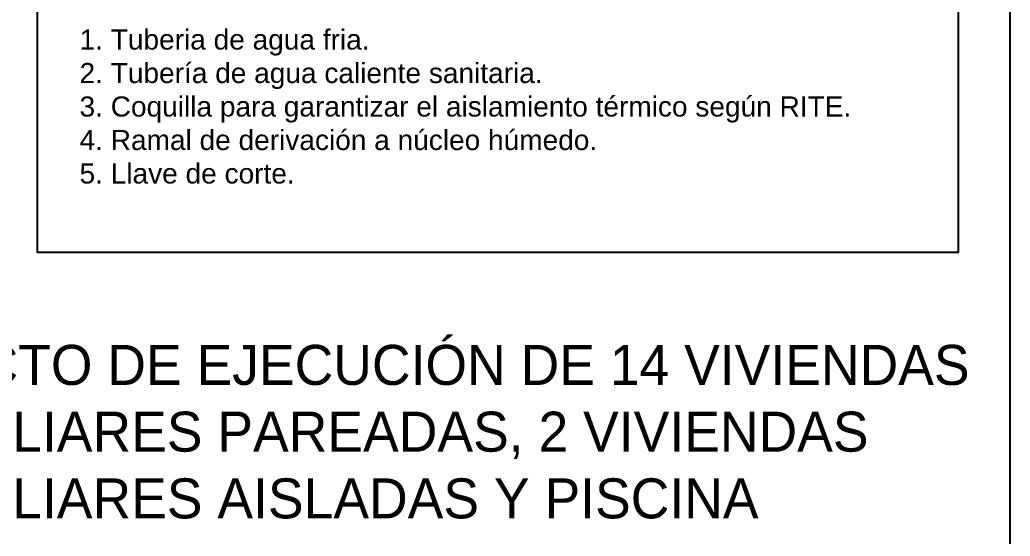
# Model space of a CAD drawing. Header units: millimetres. Extents: x 441156 to 441876, y 4514765 to 4515211.
# Drawn here: x 441422.87 to 441428.56, y 4515168.99 to 4515171.96 of the extents above; entities that cross this region are included whole.
import ezdxf

# ---------------------------------------------------------------- set-up
doc = ezdxf.new("R2010")
doc.units = ezdxf.units.MM
doc.linetypes.add('CONTINUA', pattern=[0])
doc.layers.add('01_cartela', color=6, linetype='Continuous', plot=False)
for name, color, linetype in [('01_texto cartela', 5, 'Continuous'), ('CALEFAC_NOTAS', 7, 'Continuous'), ('INGIN SANEAMIENTO TEXTO', 7, 'Continuous')]:
    doc.layers.add(name, color=color, linetype=linetype)
doc.styles.add('Century Gothic_3', font='', dxfattribs={"height": 4.5})
doc.styles.add('Estilo1', font='swissel.ttf')
doc.styles.get('Century Gothic_3').set_extended_font_data('Century Gothic')

msp = doc.modelspace()

# ---------------------------------------------------------------- linework, layer by layer
at = {"layer": '01_cartela', "color": 3}
msp.add_lwpolyline([(441397.9221873, 4515186.58008588), (441397.9221873, 4515165.04506187), (441428.56017536, 4515165.04506187), (441428.56017536, 4515186.58008588)], close=True, dxfattribs=at)
at = {"layer": 'CALEFAC_NOTAS', "linetype": 'CONTINUA'}
msp.add_lwpolyline([(441422.96946985, 4515176.28645765), (441428.26017536, 4515176.28645765), (441428.26017536, 4515170.62396649), (441422.96946985, 4515170.62396649)], close=True, dxfattribs=at)

# ---------------------------------------------------------------- texts
at = {"layer": '01_texto cartela', "color": 5, "insert": (441421.55890221, 4515170.47577944), "char_height": 0.23, "width": 6.8221698289, "attachment_point": 1, "style": 'Century Gothic_3'}
msp.add_mtext('\\PPROYECTO DE EJECUCIÓN DE 14 VIVIENDAS UNIFAMILIARES PAREADAS, 2 VIVIENDAS UNIFAMILIARES AISLADAS Y PISCINA', dxfattribs=at)
at = {"layer": 'INGIN SANEAMIENTO TEXTO', "color": 5, "insert": (441423.21044343, 4515171.904611), "char_height": 0.1154296411, "attachment_point": 1, "style": 'Estilo1'}
msp.add_mtext_dynamic_manual_height_columns('1. Tuberia de agua fria. \\P2. Tubería de agua caliente sanitaria. \\P3. Coquilla para garantizar el aislamiento térmico según RITE.\\P4. Ramal de derivación a núcleo húmedo.\\P5. Llave de corte.', width=5.9930090894, gutter_width=11.875, heights=[0], dxfattribs=at)

doc.saveas('drawing.dxf')
